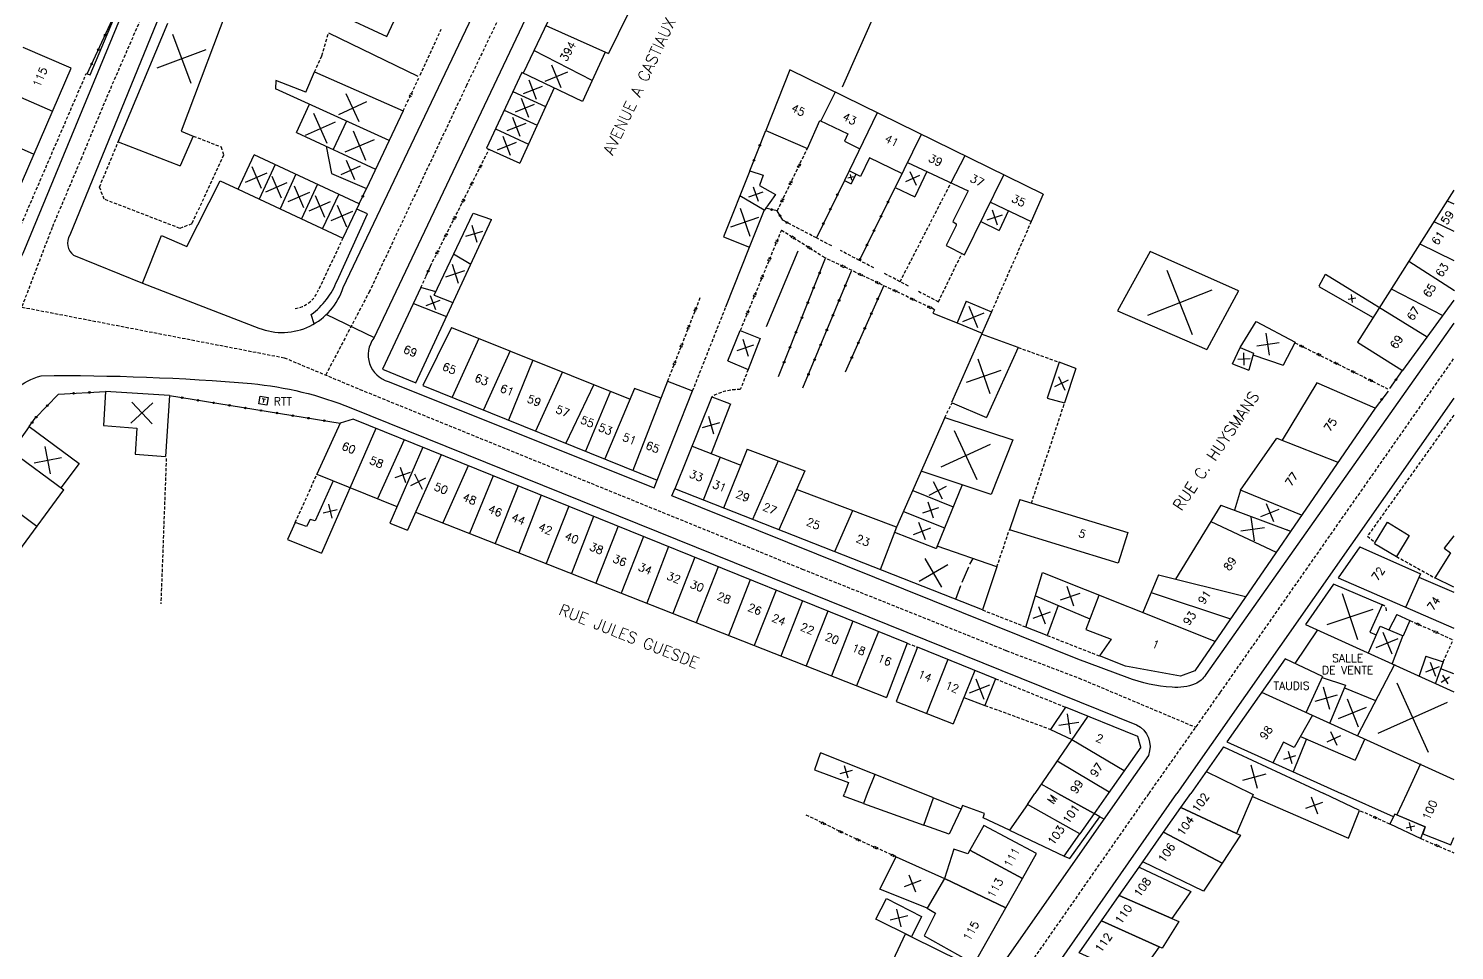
# Model space of a CAD drawing. Header units: millimetres. Extents: x 113000 to 114000, y 124000 to 125000.
# Drawn here: x 113777.3 to 114000.1, y 124725.5 to 124869.5 of the extents above; entities that cross this region are included whole.
import ezdxf
from ezdxf.enums import TextEntityAlignment as Align

# ---------------------------------------------------------------- set-up
doc = ezdxf.new("R2010")
doc.units = ezdxf.units.MM
doc.linetypes.add('DASHED', pattern=[0.75, 0.5, -0.25])
doc.layers.get('0').update_dxf_attribs({"linetype": 'CONTINUOUS'})
for name, color, linetype in [('W0001', 6, 'DASHED'), ('W0008', 7, 'CONTINUOUS'), ('W0100', 7, 'CONTINUOUS'), ('W0112', 1, 'DASHED'), ('W0310', 3, 'CONTINUOUS'), ('W0322', 7, 'CONTINUOUS'), ('W0984', 7, 'CONTINUOUS'), ('W0989', 7, 'CONTINUOUS'), ('W0991', 7, 'CONTINUOUS')]:
    doc.layers.add(name, color=color, linetype=linetype)
doc.styles.get("Standard").update_dxf_attribs({"font": 'romans.shx', "width": 0.85})

# ---------------------------------------------------------------- blocks, each defined once
blk = doc.blocks.new('OH01')
at = {"layer": 'W0322', "color": 0}
for radius in [0.25, 0.15]:
    blk.add_circle((0, 0), radius, dxfattribs=at)
blk = doc.blocks.new('BB06')
for p, q in [((-1, -1), (1, 1)), ((-1, 1), (1, -1))]:
    blk.add_line(p, q)
blk = doc.blocks.new('OH02')
at = {"layer": 'W0112', "color": 0}
for p, q in [((-0.5, 0.25), (0.5, 0.25)), ((-0.5, -0.25), (-0.5, 0.25)), ((0.5, 0.25), (0.5, -0.25)), ((0.5, -0.25), (-0.5, -0.25))]:
    blk.add_line(p, q, dxfattribs=at)
blk = doc.blocks.new('TT06')
for p, q in [((-1.25, -1.25), (-1.25, 1.25)), ((-1.25, 1.25), (1.25, 1.25)), ((1.25, 1.25), (1.25, -1.25)), ((1.25, -1.25), (-1.25, -1.25))]:
    blk.add_line(p, q)
at = {"color": 7}
for p, q in [((-0.55, 0.55), (0.55, 0.55)), ((0, 0.55), (0, -0.55))]:
    blk.add_line(p, q, dxfattribs=at)

msp = doc.modelspace()

# ---------------------------------------------------------------- linework, layer by layer
at = {"layer": 'W0001'}
for points in [[(113722.41, 124750), (113729.46, 124760.45), (113732.61, 124763.73), (113740.88, 124773.31), (113747.59, 124780.8), (113754.04, 124788.44), (113759.54, 124795.83), (113763.34, 124801.6), (113768.29, 124810.01), (113773.68, 124819.08), (113781.11, 124838.54), (113785.57, 124849.09), (113789.58, 124858.75), (113795.17, 124871.62), (113796.49, 124875.72), (113804.54, 124911.19), (113811.13, 124941.29), (113818.79, 124977.02), (113823.64, 125000)], [(113912.55, 125000), (113908.06, 124990.58), (113890.85, 124955.25), (113877.04, 124925.84), (113845.76, 124860.59), (113830.61, 124828.43), (113823.76, 124815.35)], [(113660.65, 124852.44), (113673.75, 124848.61), (113686.06, 124846.62), (113705.72, 124843.71), (113716.37, 124842.19), (113729.42, 124840.15), (113734.75, 124839.01), (113748.48, 124835.27), (113769.25, 124828.46), (113776.31, 124825.96), (113817.29, 124818.05), (113829.1, 124813.11), (113898.21, 124785.04), (113930.09, 124772.3), (113941.45, 124768.01), (113959.69, 124760.33)], [(113952.4, 124750), (113963.52, 124765.75), (113976.89, 124784.88), (114000, 124817.91)], [(113903.92, 124675), (113913.05, 124693.55), (113952.4, 124750)]]:
    msp.add_lwpolyline(points, dxfattribs=at)
at = {"layer": 'W0008'}
for points in [[(113820.73, 125000), (113817.05, 124983.44), (113804.47, 124924.9), (113795.01, 124881.05), (113793.25, 124875.05), (113776.46, 124834.33, -0.369669), (113770.72, 124831.52, 0.033582), (113732.39, 124843.06, 0.011799), (113710.32, 124846.81), (113686.34, 124850.27), (113674.56, 124852.15, -0.469741), (113669.9, 124862.16), (113702.2, 124915.32), (113708.55, 124924.9), (113732.85, 124967.76), (113749.65, 124997.61), (113750.84, 125000)], [(113826.6, 125000), (113810.47, 124925), (113799.18, 124876.32), (113797.37, 124870.46), (113783.8, 124837.21, 0.401851), (113784.38, 124834.06), (113795.16, 124829.7), (113813.33, 124822.68, 0.435048), (113826.48, 124829.02), (113872.2, 124925), (113908, 125000)], [(113916.51, 125000), (113880.59, 124925), (113831.26, 124821.11, 0.521919), (113833.53, 124814.34), (113875.1, 124797.75), (113875.57, 124798.92)], [(113821.95, 124823.34), (113821.51, 124824.8, 0.139969), (113825.53, 124830.08), (113830.28, 124840.54), (113828.62, 124841.28)], [(114000, 124823.44), (113961.24, 124768.55, -0.151407), (113959.6, 124767.11, -0.118467), (113955.98, 124766.58, -0.074356), (113948.98, 124768.09), (113941.26, 124770.98), (113877.86, 124796.48), (113878.29, 124797.55)], [(113725.65, 124750, -0.018408), (113733.52, 124760.78), (113754.15, 124783.92, 0.049232), (113767.7, 124802.59), (113772.26, 124809.78, -0.182926), (113779.31, 124815.25, -0.023635), (113812.18, 124814.01, -0.071597), (113827.67, 124810.25), (113950.43, 124760.71, -0.393154), (113952.28, 124755.94), (113948.12, 124750)]]:
    msp.add_lwpolyline(points, format="xyb", dxfattribs=at)
for points in [[(113786.36, 124862.43), (113786.98, 124862.23), (113792.44, 124875.27)], [(113795.16, 124829.7), (113798.11, 124837.12), (113802.09, 124835.43), (113807.26, 124845.67), (113810.08, 124844.36)], [(113886.27, 124825.98), (113889.96, 124835.31)], [(113823.88, 124824.8), (113831.32, 124821.22)], [(113918.89, 124825.56), (113918.63, 124825.01), (113922.41, 124823.48)], [(114000, 124811.74), (113956.75, 124750)], [(113948.12, 124750), (113915.36, 124703.18), (113909.77, 124694.72), (113906.93, 124689.65), (113900.41, 124675)], [(113907.9, 124675), (113916.13, 124691.73), (113956.75, 124750)], [(113930.6, 124744.24), (113926.45, 124746.2), (113926.68, 124746.88), (113923.27, 124748.1), (113923.04, 124747.61)], [(113990.57, 124746.34), (113982.42, 124750)], [(113939.15, 124740.2), (113939.99, 124739.81), (113944.71, 124746.35), (113943.81, 124746.85)], [(113944.71, 124746.35), (113945.33, 124746)], [(113950.83, 124738.46), (113951.44, 124739.33)]]:
    msp.add_lwpolyline(points, dxfattribs=at)
at = {"layer": 'W0100'}
for points in [[(113875.43, 124906.21), (113854.6, 124862.51)], [(113809.34, 124875.13), (113801.18, 124853.42)], [(113872.47, 124874.82), (113867.93, 124865.55)], [(113833.33, 124868.22), (113835.87, 124873.69)], [(113825.47, 124871.89), (113833.33, 124868.22)], [(113791.36, 124851.78), (113799.09, 124870.31)], [(113858.14, 124869.94), (113867.93, 124865.55)], [(113784, 124863.3), (113776.49, 124866.51)], [(113865.39, 124861.36), (113856.27, 124866.03)], [(113867.44, 124865.77), (113863.87, 124858.1)], [(113772.38, 124836.52), (113784, 124863.3)], [(113820.64, 124859.51), (113821.99, 124862.7)], [(113821.99, 124862.7), (113835.87, 124856.6)], [(113854.4, 124862.61), (113848.86, 124850.8)], [(113863.87, 124858.1), (113854.4, 124862.61)], [(113896.25, 124863.01), (113892.5, 124853.54)], [(113935.85, 124843.58), (113896.25, 124863.01)], [(113773.6, 124859.87), (113781.09, 124856.59)], [(113815.96, 124861.36), (113815.92, 124860.08)], [(113833.68, 124851.97), (113815.92, 124860.08)], [(113820.64, 124859.51), (113815.96, 124861.36)], [(113853, 124859.63), (113858.1, 124857.28)], [(113859.43, 124860.21), (113854.11, 124848.43)], [(113903.34, 124859.54), (113901.09, 124855.04)], [(113819.21, 124853.22), (113821.23, 124857.65)], [(113827.01, 124855.01), (113824.94, 124850.57)], [(113835.87, 124856.6), (113830.14, 124844.5)], [(113851.64, 124856.74), (113856.8, 124854.39)], [(113899.01, 124850.75), (113900.94, 124855.12)], [(113900.94, 124855.12), (113905.31, 124853.04)], [(113909.91, 124856.31), (113904.79, 124845.74)], [(113770.69, 124853.19), (113778.17, 124849.87)], [(113803.08, 124852.68), (113801.02, 124848.02)], [(113801.18, 124853.42), (113803.08, 124852.68)], [(113819.21, 124853.22), (113831.56, 124847.5)], [(113850.27, 124853.82), (113855.46, 124851.42)], [(113892.5, 124853.54), (113899.01, 124850.75)], [(113905.31, 124853.04), (113904.83, 124851.9)], [(113916.78, 124852.94), (113912.72, 124844.64)], [(113791.36, 124851.78), (113801.02, 124848.02)], [(113823.82, 124851.09), (113824.65, 124846.82)], [(113848.86, 124850.8), (113854.11, 124848.43)], [(113904.83, 124851.9), (113907.19, 124850.7)], [(113810.08, 124844.36), (113812.59, 124849.77)], [(113829, 124842.1), (113812.59, 124849.77)], [(113815.87, 124848.24), (113813.37, 124842.83)], [(113908.73, 124849.29), (113907.3, 124846.38)], [(113913.79, 124846.83), (113908.73, 124849.29)], [(113914.64, 124848.56), (113924.11, 124844.11)], [(113923.62, 124849.59), (113921.44, 124845.36)], [(113819.1, 124846.73), (113816.63, 124841.31)], [(113824.65, 124846.82), (113830.14, 124844.5)], [(113890.01, 124847.24), (113885.92, 124836.92)], [(113890.01, 124847.24), (113892.11, 124846.56)], [(113892.11, 124846.56), (113891.55, 124844.97)], [(113907.3, 124846.38), (113905.52, 124847.26)], [(113906.6, 124846.73), (113905.85, 124845.21)], [(113917.69, 124847.12), (113915.79, 124843.21)], [(113923.54, 124834.13), (113929.72, 124846.6)], [(113810.08, 124844.36), (113826.46, 124836.74)], [(113822.46, 124845.16), (113819.97, 124839.76)], [(113891.55, 124844.97), (113894.04, 124843.57)], [(113904.79, 124845.74), (113905.85, 124845.21)], [(113912.72, 124844.64), (113915.79, 124843.21)], [(113924.11, 124844.11), (113921.76, 124839.31)], [(114000, 124844.23), (113984.96, 124820.47)], [(113825.8, 124843.59), (113823.26, 124838.23)], [(113829, 124842.1), (113826.46, 124836.74)], [(113888.48, 124843.37), (113892.26, 124841.13)], [(113894.04, 124843.57), (113892.24, 124841.07)], [(113927.62, 124842.36), (113933.98, 124839.33)], [(113935.85, 124843.58), (113933.98, 124839.33)], [(113998.95, 124842.57), (114000, 124842.08)], [(113837.84, 124814.15), (113849.67, 124839.65)], [(113840.71, 124827.85), (113846.78, 124840.65)], [(113846.78, 124840.65), (113849.67, 124839.65)], [(113889.96, 124835.31), (113892.24, 124841.07)], [(113921.76, 124839.31), (113922.27, 124838.95)], [(113926.12, 124839.35), (113928.97, 124837.95)], [(113930.42, 124841.03), (113928.97, 124837.95)], [(113996.9, 124839.34), (114000, 124837.83)], [(113885.92, 124836.92), (113889.96, 124835.31)], [(113922.25, 124838.73), (113920.72, 124835.58)], [(113922.27, 124838.95), (113922.25, 124838.73)], [(113920.72, 124835.58), (113923.54, 124834.13)], [(113994.69, 124835.84), (114000, 124833.25)], [(113843.75, 124834.26), (113846.44, 124832.68)], [(113952.56, 124834.63), (113947.46, 124825.39)], [(113966.37, 124828.5), (113952.56, 124834.63)], [(113992.96, 124833.12), (114000.1, 124828.55)], [(113978.96, 124829.3), (113979.93, 124831.1)], [(113979.93, 124831.1), (113995.82, 124821.32)], [(113838.62, 124829), (113832.64, 124816.25)], [(113840.96, 124828.37), (113838.62, 124829)], [(113966.37, 124828.5), (113961.44, 124819.34)], [(113978.89, 124829.17), (113987.41, 124824.34)], [(113990.22, 124828.79), (113998.26, 124824.67)], [(113837.46, 124826.53), (113842.65, 124824.51)], [(113840.71, 124827.85), (113843.65, 124826.66)], [(113923.8, 124826.89), (113922.41, 124823.48)], [(113923.8, 124826.89), (113927.76, 124825.2)], [(114000, 124827.06), (113991.98, 124816.05)], [(113927.76, 124825.2), (113921.52, 124811.06)], [(113947.46, 124825.39), (113961.44, 124819.34)], [(113966.62, 124819.65), (113969.12, 124823.72)], [(113969.12, 124823.72), (113975.23, 124820.48)], [(113843.44, 124822.78), (113838.93, 124813.71)], [(113843.44, 124822.78), (113871.32, 124811.58)], [(113886.57, 124817.55), (113888.52, 124822.3)], [(113888.52, 124822.3), (113891.64, 124821.08)], [(113922.41, 124823.48), (113926.3, 124821.91)], [(113931.92, 124819.67), (113926.22, 124821.73)], [(113847.71, 124821.06), (113843.5, 124811.87)], [(113852.58, 124819.11), (113848.39, 124809.89)], [(113891.64, 124821.08), (113889.75, 124816.2)], [(113931.92, 124819.67), (113926.98, 124808.69)], [(113965.43, 124817.11), (113966.62, 124819.65)], [(113966.62, 124819.65), (113968.71, 124818.79)], [(113975.23, 124820.48), (113973.33, 124816.91)], [(113984.96, 124820.47), (113991.98, 124816.05)], [(113856.12, 124817.69), (113852.33, 124808.3)], [(113886.57, 124817.55), (113889.75, 124816.2)], [(113938.34, 124817.34), (113936.47, 124811.74)], [(113940.96, 124816.39), (113938.34, 124817.34)], [(113965.43, 124817.11), (113967.98, 124816.09)], [(113968.71, 124818.79), (113967.98, 124816.09)], [(113968.62, 124818.48), (113973.33, 124816.91)], [(113832.64, 124816.25), (113837.84, 124814.15)], [(113860.75, 124815.83), (113856.54, 124806.6)], [(113940.96, 124816.39), (113939.19, 124811.02)], [(113789.37, 124812.8), (113789.03, 124807.45)], [(113799.34, 124812.14), (113789.37, 124812.8)], [(113838.93, 124813.71), (113875.57, 124798.92)], [(113865.66, 124813.85), (113861.28, 124804.69)], [(113868.24, 124812.82), (113864.37, 124803.44)], [(113872.02, 124813.22), (113867.35, 124802.24)], [(113877.17, 124814.41), (113871.74, 124800.46)], [(113876.12, 124811.71), (113872.02, 124813.22)], [(113875.57, 124798.92), (113881.08, 124812.86)], [(113877.17, 124814.41), (113881.08, 124812.86)], [(113978.61, 124814.12), (113973.21, 124805.16)], [(113987.69, 124810.19), (113978.61, 124814.12)], [(113799.34, 124812.14), (113798.74, 124802.65)], [(113884.11, 124811.97), (113878.29, 124797.55)], [(113887, 124810.83), (113883.98, 124803.09)], [(113884.11, 124811.97), (113886.87, 124810.88)], [(113921.62, 124811.02), (113926.98, 124808.69)], [(113936.47, 124811.74), (113939.19, 124811.02)], [(113987.69, 124810.19), (113959.52, 124769.13)], [(113828.04, 124808.46), (113826.01, 124807.81)], [(113914.62, 124773.46), (113828.04, 124808.46)], [(113920.48, 124808.7), (113912.94, 124791.58)], [(113920.48, 124808.7), (113931.11, 124805.22)], [(113777.46, 124807.33), (113767.78, 124793.75)], [(113777.46, 124807.33), (113785.24, 124801.53)], [(113789.03, 124807.45), (113794.26, 124807.05)], [(113794.26, 124807.05), (113793.98, 124802.97)], [(113826.01, 124807.81), (113822.4, 124799.84)], [(113831.61, 124807.02), (113823.11, 124787.53)], [(113836.01, 124805.24), (113831.87, 124796.02)], [(113838.93, 124804.06), (113833.77, 124792.19)], [(113881, 124804.26), (113888.61, 124801.28)], [(113889.61, 124803.76), (113885.9, 124794.56)], [(113889.61, 124803.76), (113898.61, 124800.37)], [(113931.11, 124805.22), (113927.72, 124796.71)], [(113966.68, 124797.39), (113972.33, 124805.51)], [(113972.33, 124805.51), (113981.89, 124801.74)], [(113774.7, 124803.46), (113782.83, 124797.4)], [(113785.24, 124801.53), (113782.39, 124797.73)], [(113793.98, 124802.97), (113798.74, 124802.65)], [(113841.78, 124802.91), (113836.56, 124791.1)], [(113885.4, 124802.54), (113882.72, 124795.81)], [(113894.46, 124801.93), (113890.42, 124792.78)], [(113822.4, 124799.84), (113834.9, 124794.8)], [(113846.03, 124801.19), (113842.05, 124792.25)], [(113849.91, 124799.62), (113846.24, 124790.6)], [(113898.61, 124800.37), (113894.57, 124791.15)], [(113927.72, 124796.71), (113916.8, 124800.33)], [(113770.62, 124797.73), (113778.66, 124791.72)], [(113775.82, 124787.85), (113782.83, 124797.4)], [(113824.95, 124798.81), (113822.12, 124792.57)], [(113853.82, 124798.04), (113850.22, 124789.03)], [(113926.36, 124778.66), (113878.29, 124797.55)], [(113912.94, 124791.58), (113897.33, 124797.45)], [(113915.47, 124797.31), (113921.78, 124794.77)], [(113923.18, 124798.22), (113919.29, 124788.62)], [(113966.68, 124797.39), (113965.72, 124794.24)], [(113976.21, 124793.46), (113966.68, 124797.39)], [(113857.44, 124796.58), (113853.93, 124787.57)], [(113861.73, 124794.85), (113858.21, 124785.89)], [(113932.18, 124795.91), (113930.57, 124791.16)], [(113932.18, 124795.91), (113949.06, 124790.77)], [(113963.6, 124795.04), (113956.51, 124783.48)], [(113963.6, 124795.04), (113974.5, 124790.96)], [(113821.36, 124792.79), (113820.77, 124791.7)], [(113822.12, 124792.57), (113821.36, 124792.79)], [(113837.8, 124793.92), (113911.36, 124764.96)], [(113865.62, 124793.27), (113862.15, 124784.33)], [(113906.07, 124794.16), (113903.26, 124787.73)], [(113914.03, 124794.05), (113920.44, 124791.46)], [(113962.03, 124792.48), (113972.26, 124787.7)], [(113819, 124792.31), (113817.81, 124789.67)], [(113820.77, 124791.7), (113819, 124792.31)], [(113833.77, 124792.19), (113836.56, 124791.1)], [(113869.47, 124791.72), (113865.98, 124782.83)], [(113912.94, 124791.58), (113910.38, 124784.94)], [(113912.64, 124790.81), (113919.01, 124788.32)], [(113947.54, 124785.97), (113930.57, 124791.16)], [(113949.06, 124790.77), (113947.54, 124785.97)], [(113974.08, 124791.12), (113974.01, 124791.13)], [(113987.6, 124789.01), (113989.64, 124792.35)], [(113989.64, 124792.35), (113993.05, 124790.3)], [(113993.05, 124790.3), (113991.05, 124787.01)], [(114000, 124790.25), (113998.47, 124788.32)], [(113817.81, 124789.67), (113823.11, 124787.53)], [(113873.39, 124790.13), (113869.92, 124781.28)], [(113877.32, 124788.54), (113873.91, 124779.71)], [(113928.62, 124785.37), (113919.29, 124788.62)], [(113985.32, 124788.51), (113981.92, 124783.67)], [(113985.32, 124788.51), (113994.78, 124784.3)], [(113987.6, 124789.01), (113991.05, 124787.01)], [(113998.47, 124788.32), (113999.46, 124787.59)], [(113881.41, 124786.89), (113877.97, 124778.11)], [(113924.88, 124786.68), (113924.33, 124785.81)], [(113999.46, 124787.59), (113997.05, 124783.67)], [(113885.09, 124785.4), (113881.65, 124776.66)], [(113924.16, 124785.36), (113923.16, 124782.93)], [(113928.62, 124785.37), (113926.36, 124778.66)], [(113933.15, 124775.99), (113935.75, 124784.51)], [(113935.75, 124784.51), (113962.69, 124773.76)], [(113953.86, 124784.14), (113951.4, 124778.26)], [(113953.86, 124784.14), (113967.48, 124780.73)], [(113981.92, 124783.67), (114000, 124775.81)], [(113994.78, 124784.3), (113992.48, 124779.14)], [(113994.55, 124783.79), (114000, 124781.41)], [(114000, 124782.22), (113997.05, 124783.67)], [(113890.1, 124783.38), (113886.68, 124774.68)], [(113894.14, 124781.75), (113890.71, 124773.09)], [(113922.95, 124782.43), (113922.17, 124780.3)], [(113952.7, 124781.38), (113965.11, 124777.27)], [(113981.23, 124782.69), (113976.81, 124776.4)], [(113988.83, 124779.47), (113981.23, 124782.69)], [(113898.27, 124780.07), (113894.89, 124771.45)], [(113934.64, 124780.86), (113943.14, 124777.25)], [(113938.18, 124779.35), (113936.48, 124774.68)], [(113944.57, 124780.91), (113942.49, 124775.58)], [(113988.83, 124779.47), (113986.86, 124775.2)], [(113902.2, 124778.49), (113898.82, 124769.9)], [(113906.13, 124776.9), (113902.76, 124768.35)], [(113991.08, 124777.92), (113989.87, 124775.55)], [(113991.08, 124777.92), (113993.13, 124777.01)], [(113993.13, 124777.01), (113992.1, 124774.63)], [(113910.12, 124775.29), (113906.71, 124766.79)], [(113936.48, 124774.68), (113933.15, 124775.99)], [(113942.49, 124775.58), (113946.45, 124774.11)], [(113978.71, 124775.54), (113975.15, 124770.29)], [(113976.81, 124776.4), (114000, 124765.85)], [(113986.65, 124771.97), (113988.51, 124776.12)], [(113986.86, 124775.2), (113987.89, 124774.75)], [(113988.51, 124776.12), (113992.1, 124774.63)], [(113992.03, 124774.66), (113990.37, 124770.29)], [(113914.62, 124773.46), (113911.36, 124764.96)], [(113916.21, 124772.82), (113912.86, 124764.37)], [(113928.39, 124767.9), (113916.21, 124772.82)], [(113946.45, 124774.11), (113944.63, 124771.47)], [(113920.97, 124770.9), (113917.62, 124762.5)], [(113948.69, 124769.88), (113944.63, 124771.47)], [(113973.63, 124771.01), (113964.54, 124758.03)], [(113979.47, 124768.26), (113973.63, 124771.01)], [(113990.72, 124770.13), (113984.95, 124759.06)], [(113995.61, 124771.41), (113994.6, 124768.38)], [(113995.61, 124771.41), (113998.34, 124770.57)], [(113998.34, 124770.57), (113997.14, 124767.24)], [(113925.16, 124769.2), (113921.79, 124760.86)], [(113928.39, 124767.9), (113926.76, 124763.75)], [(113957.28, 124768.3), (113948.69, 124769.88)], [(113959.52, 124769.13), (113957.28, 124768.3)], [(113979.47, 124768.26), (113976.94, 124762.67)], [(113979.41, 124768.12), (113983.08, 124766.89)], [(114000, 124768.67), (113997.95, 124769.48)], [(113969.98, 124765.8), (114000, 124752.17)], [(113983.08, 124766.89), (113980.62, 124761.01)], [(113982.91, 124766.48), (113987.79, 124764.51)], [(113912.86, 124764.37), (113921.79, 124760.86)], [(113923.45, 124764.96), (113926.76, 124763.75)], [(113939.34, 124763.47), (113936.99, 124760)], [(113950.62, 124758.91), (113939.34, 124763.47)], [(113942.83, 124762.06), (113934.56, 124750)], [(113977.92, 124762.22), (113975.08, 124757.18)], [(113936.99, 124760), (113940.33, 124758.42)], [(113940.33, 124758.42), (113948.52, 124753.56)], [(113951.08, 124757.21), (113946.02, 124750)], [(113951.08, 124757.21), (113950.62, 124758.91)], [(113964.02, 124757.29), (113958.91, 124750)], [(113964.02, 124757.29), (113979.7, 124750)], [(113964.54, 124758.03), (113982.42, 124750)], [(113973.37, 124757.98), (113971.75, 124754.79)], [(113975.08, 124757.18), (113973.37, 124757.98)], [(113976.99, 124758.5), (113974.88, 124753.39)], [(113976.05, 124758.91), (113984.61, 124755.19)], [(113986.11, 124758.53), (113984.61, 124755.19)], [(113901, 124756.24), (113900.1, 124753.67)], [(113917.04, 124750), (113901.04, 124756.34)], [(113938.02, 124755.06), (113946.17, 124750.22)], [(113994.79, 124754.62), (113992.66, 124750)], [(113900.1, 124753.67), (113905.43, 124751.7)], [(113909.56, 124752.96), (113908.36, 124750)], [(113961.3, 124753.41), (113968.32, 124750)], [(113905.43, 124751.7), (113904.81, 124750)], [(113938.14, 124750), (113935.55, 124751.45)], [(113908.36, 124750), (113907.8, 124748.42), (113904.65, 124749.55), (113904.81, 124750)], [(113908.36, 124750), (113907.8, 124748.42), (113917.23, 124745.04), (113918.73, 124749.33), (113917.04, 124750)], [(113918.73, 124749.33), (113923.04, 124747.61), (113921.18, 124743.62), (113917.23, 124745.04), (113918.73, 124749.33)], [(113933.38, 124748.28), (113930.6, 124744.24), (113939.15, 124740.2), (113941.59, 124743.68)], [(113938.14, 124750), (113943.81, 124746.85), (113941.59, 124743.68), (113933.38, 124748.28), (113934.56, 124750)], [(113946.02, 124750), (113943.81, 124746.85), (113938.14, 124750)], [(113968.32, 124750), (113968.68, 124749.83), (113966.04, 124743.75), (113957.35, 124747.77), (113958.91, 124750)], [(113968.56, 124749.52), (113983.53, 124743), (113985.29, 124747.31), (113979.7, 124750)], [(113992.66, 124750), (113991.12, 124746.64), (113995.55, 124744.79), (113995.14, 124743.66), (113999.51, 124741.98), (114000, 124743.12)], [(113963.8, 124739.12), (113954.66, 124743.93), (113957.35, 124747.77), (113966.04, 124743.75), (113966.65, 124743.47), (113963.8, 124739.12)], [(113990.79, 124746.78), (113989.98, 124745.22), (113994.87, 124742.94), (113995.55, 124744.79), (113990.79, 124746.78)], [(113934.81, 124740.63), (113926.6, 124744.97), (113924.38, 124741.12), (113932.61, 124736.72), (113934.81, 124740.63)], [(113960.92, 124734.73), (113951.44, 124739.33), (113954.66, 124743.93), (113963.8, 124739.12), (113960.92, 124734.73)], [(113932.61, 124736.72), (113924.38, 124741.12), (113924.06, 124740.56), (113921.89, 124741.3), (113920.44, 124736.68), (113930, 124732.1), (113932.61, 124736.72)], [(113912.87, 124740.08), (113920.44, 124736.68), (113917.73, 124732.07), (113910.31, 124735.06), (113912.87, 124740.08)], [(113930, 124732.1), (113920.44, 124736.68), (113917.73, 124732.07), (113919.04, 124731.27), (113917.24, 124727.73), (113925.06, 124723.35), (113930, 124732.1)], [(113955.97, 124730.45), (113947.73, 124734.04), (113950.83, 124738.46), (113958.92, 124734.66), (113955.97, 124730.45)], [(113911.39, 124733.56), (113916.83, 124730.76), (113915.28, 124727.59), (113909.69, 124730.34), (113911.39, 124733.56)], [(113954.44, 124725.82), (113953.95, 124726.03), (113944.95, 124730.07), (113947.73, 124734.04), (113955.97, 124730.45), (113957.05, 124729.98), (113954.44, 124725.82)], [(113950.42, 124721.02), (113941.48, 124725.12), (113944.95, 124730.07), (113953.95, 124726.03), (113950.42, 124721.02)], [(113915.28, 124727.59), (113926.8, 124721.91), (113923.02, 124716.69), (113911.63, 124722.26), (113914.33, 124728.07), (113915.18, 124727.64)]]:
    msp.add_lwpolyline(points, dxfattribs=at)
msp.add_arc((113919.09, 124788.53), 0.222, 248.6288, 24.3919, dxfattribs=at)
at = {"layer": 'W0112'}
for points in [[(113821.99, 124862.7), (113823.17, 124865.23), (113824.2, 124868.82)], [(113838.51, 124862.18), (113841.8, 124869.36)], [(113835.87, 124856.6), (113838.3, 124861.73)], [(113803.08, 124852.68), (113807.41, 124850.99), (113807.81, 124849.7), (113802.83, 124838.96), (113800.98, 124838.26), (113789.16, 124842.81), (113788.42, 124844.72), (113791.36, 124851.78)], [(113840.12, 124832.36), (113849.28, 124850.61)], [(113894.31, 124841.02), (113899.01, 124850.75)], [(113913.5, 124829.93), (113921.44, 124845.36)], [(113933.98, 124839.33), (113927.76, 124825.2)], [(113894.96, 124838), (113888.52, 124822.3)], [(113894.96, 124838), (113901.86, 124833.62)], [(113902.82, 124835.52), (113900.43, 124836.76), (113896.42, 124838.86)], [(113909.4, 124832.07), (113907.14, 124833.26), (113904.17, 124834.81)], [(113918.89, 124825.56), (113901.86, 124833.62)], [(113919.49, 124826.8), (113923.15, 124834.33)], [(113838.62, 124829), (113839.46, 124830.82)], [(113914.8, 124829.25), (113913.5, 124829.93), (113910.91, 124831.28)], [(113916.37, 124828.43), (113919.49, 124826.8)], [(113882.23, 124827.39), (113877.17, 124814.41)], [(113881.08, 124812.86), (113886.27, 124825.98)], [(113931.92, 124819.67), (113938.34, 124817.34)], [(113975.18, 124820.37), (113989.66, 124813.2)], [(113920.48, 124808.7), (113921.62, 124811.02)], [(113934.02, 124795.34), (113939.19, 124811.02)], [(114000, 124809.08), (113986.5, 124790.18), (113987.7, 124789.17)], [(113798.85, 124802.32), (113798.01, 124779.61)], [(113819, 124792.31), (113822.4, 124799.84)], [(113928.62, 124785.37), (113930.57, 124791.16)], [(113991.05, 124787.01), (113997.05, 124783.67)], [(113926.36, 124778.66), (113933.15, 124775.99)], [(113993.13, 124777.01), (113999.91, 124773.98)], [(113936.48, 124774.68), (113944.63, 124771.47)], [(113914.62, 124773.46), (113916.21, 124772.82)], [(113998.34, 124770.57), (113999.91, 124773.98)], [(113928.39, 124767.9), (113939.34, 124763.47)], [(113926.76, 124763.75), (113936.99, 124760)], [(113912.87, 124740.08), (113904.68, 124743.77), (113898.81, 124746.63)], [(113990.01, 124745.21), (113985.29, 124747.31)], [(113994.87, 124742.94), (114000, 124740.72)]]:
    msp.add_lwpolyline(points, dxfattribs=at)
for points in [[(113763.43, 124836.59), (113771.49, 124833.68, 0.343451), (113774.38, 124834.63), (113786.36, 124862.43)], [(113826.46, 124836.74), (113822.63, 124828.65, -0.270728), (113818.97, 124825.72)], [(113889.75, 124816.2), (113888.53, 124813.07, 0.144235), (113884.11, 124811.97)]]:
    msp.add_lwpolyline(points, format="xyb", dxfattribs=at)
msp.add_arc((113988.55, 124778.59), 0.924, 356.9748, 72.2986, dxfattribs=at)
at = {"layer": 'W0310'}
for points in [[(113915.7, 124885.71), (113904.46, 124860.34)], [(113824.2, 124868.82), (113838.18, 124862.06)], [(113897.5, 124834.68), (113892.57, 124822.88)]]:
    msp.add_lwpolyline(points, dxfattribs=at)
at = {"layer": 'W0322'}
for points in [[(113786.49, 124862.39), (113792.44, 124875.27)], [(113890.01, 124847.24), (113892.5, 124853.54)], [(113829, 124842.1), (113830.14, 124844.5)], [(113904.79, 124845.74), (113900.43, 124836.76)], [(113907.14, 124833.26), (113912.72, 124844.64)], [(113894.31, 124841.02), (113892.47, 124841.39)], [(113895.16, 124839.52), (113894.31, 124841.02)], [(113896.42, 124838.86), (113895.16, 124839.52)], [(113894.49, 124815.14), (113901.86, 124833.62)], [(113839.46, 124830.82), (113840.12, 124832.36)], [(113898.32, 124813.35), (113905.88, 124831.62)], [(113910.95, 124829.35), (113904.94, 124815.81)], [(113990.01, 124813.26), (113991.98, 124816.05)], [(113782.02, 124812.35), (113789.37, 124812.77)], [(113989.72, 124812.85), (113987.69, 124810.19)], [(113778.36, 124808.59), (113782.02, 124812.35)], [(113799.34, 124812.14), (113826.01, 124807.81)], [(113777.46, 124807.33), (113778.36, 124808.59)]]:
    msp.add_lwpolyline(points, dxfattribs=at)

# ---------------------------------------------------------------- block references
at = {"layer": 'W0100'}
for name, p, xscale, yscale, zscale, rotation in [('BB06', (113801.27, 124864.76), 2.881718216377445, 2.881718216377445, 2.881718216377445, 335.7063174360127), ('BB06', (113859.81, 124862), 1.348503998734346, 1.348503998734346, 1.348503998734346, 67.36986469541189), ('BB06', (113827.99, 124857.08), 1.710250182004588, 1.710250182004588, 1.710250182004588, 69.85433498528947), ('BB06', (113856.13, 124859.9), 1.130521257417251, 1.130521257417251, 1.130521257417251, 66.56074740654542), ('BB06', (113854.92, 124857.05), 1.130521257417251, 1.130521257417251, 1.130521257417251, 66.56074740654542), ('BB06', (113822.93, 124853.85), 1.811558731598596, 1.811558731598596, 1.811558731598596, 69.06643156785866), ('BB06', (113853.58, 124854.11), 1.130521257417251, 1.130521257417251, 1.130521257417251, 66.56074740654542), ('BB06', (113829.08, 124851.16), 1.751787360811896, 1.751787360811896, 1.751787360811896, 67.88044981921038), ('BB06', (113852.07, 124851.13), 1.130521257417251, 1.130521257417251, 1.130521257417251, 66.56074740654542), ('BB06', (113827.68, 124847.35), 1.172555950780521, 1.172555950780521, 1.172555950780521, 68.41879349637833), ('BB06', (113812.93, 124846.22), 1.295645610227875, 1.295645610227875, 1.295645610227875, 338.4146038332139), ('BB06', (113816.07, 124844.72), 1.295645610227875, 1.295645610227875, 1.295645610227875, 338.4146038332139), ('BB06', (113905.78, 124846.24), 0.327585062956768, 0.327585062956768, 0.327585062956768, 328.4054328198262), ('BB06', (113915.5, 124846.07), 0.84369470205565, 0.84369470205565, 0.84369470205565, 340.026189728662), ('BB06', (113819.58, 124843.21), 1.295645610227875, 1.295645610227875, 1.295645610227875, 338.4146038332139), ('BB06', (113890.97, 124843.57), 0.837993134111643, 0.837993134111643, 0.837993134111643, 64.52542070295587), ('BB06', (113822.85, 124841.71), 1.295645610227875, 1.295645610227875, 1.295645610227875, 338.4146038332139), ('BB06', (113826.3, 124840.2), 1.295645610227875, 1.295645610227875, 1.295645610227875, 338.4146038332139), ('BB06', (113889.25, 124839.24), 1.644048045059302, 1.644048045059302, 1.644048045059302, 334.0080581362788), ('BB06', (113928.28, 124839.99), 0.886450870621333, 0.886450870621333, 0.886450870621333, 333.4465466547961), ('BB06', (113846.98, 124837.43), 0.972301420096096, 0.972301420096096, 0.972301420096096, 331.8704404687642), ('BB06', (113844, 124831.19), 1.096813909336545, 1.096813909336545, 1.096813909336545, 332.9808645039242), ('BB06', (113957.21, 124826.67), 3.816585750990146, 3.816585750990146, 3.816585750990146, 66.62033690421717), ('BB06', (113840.55, 124826.65), 0.8297745780278308, 0.8297745780278308, 0.8297745780278308, 65.88697553774324), ('BB06', (113924.95, 124824.4), 1.272604338483781, 1.272604338483781, 1.272604338483781, 67.11595941135245), ('BB06', (113984.11, 124827.31), 0.432576092875627, 0.432576092875627, 0.432576092875627, 53.11622748160609), ('BB06', (113970.97, 124820.16), 1.237193410179664, 1.237193410179664, 1.237193410179664, 53.51691077744319), ('BB06', (113889.35, 124819.63), 0.9780257777115451, 0.9780257777115451, 0.9780257777115451, 333.4465357733513), ('BB06', (113926.56, 124815.19), 2.028842484813629, 2.028842484813629, 2.028842484813629, 334.0370076934494), ('BB06', (113967.22, 124817.87), 0.684365135623745, 0.684365135623745, 0.684365135623745, 47.83544433881095), ('BB06', (113938.74, 124814.06), 0.843136871140606, 0.843136871140606, 0.843136871140606, 340.5690616032779), ('BB06', (113795.05, 124809.41), 1.643668632593278, 1.643668632593278, 1.643668632593278, 87.87782771509447), ('TT06', (113814.06, 124811.35), 0.5, 0.5, 0.5, 350.2050107421774), ('BB06', (113883.97, 124807.54), 1.003648105898457, 1.003648105898457, 1.003648105898457, 330.6546089166475), ('BB06', (113923.77, 124802.79), 2.987652345506039, 2.987652345506038, 2.987652345506038, 69.85433208762642), ('BB06', (113780.35, 124802.06), 1.535641640627946, 1.535641640627946, 1.535641640627946, 56.29655529885626), ('BB06', (113835.82, 124799.75), 0.8943699174943618, 0.894369917494362, 0.894369917494362, 334.6650105915292), ('BB06', (113838.24, 124798.7), 0.9417215194882309, 0.9417215194882309, 0.9417215194882309, 341.5737502178837), ('BB06', (113919.4, 124797.3), 1.079306880866014, 1.079306880866014, 1.079306880866014, 72.34150386464165), ('BB06', (113824.45, 124794.08), 0.8026194242248821, 0.8026194242248821, 0.8026194242248821, 328.0076476141425), ('BB06', (113918.31, 124794.24), 0.940876493127115, 0.940876493127115, 0.940876493127115, 63.42336101460341), ('BB06', (113971.29, 124793.82), 1.081179005617344, 1.081179005617344, 1.081179005617344, 67.09907112820073), ('BB06', (113968.59, 124791.29), 1.328187552523799, 1.328187552523799, 1.328187552523799, 53.11619223117736), ('BB06', (113916.93, 124790.96), 1.025346584919189, 1.025346584919189, 1.025346584919189, 65.76141261392753), ('BB06', (113918.71, 124784.47), 1.836956881071828, 1.836956881071828, 1.836956881071828, 75.2493037214715), ('BB06', (113940.1, 124780.77), 1.149960087316502, 1.149960087316502, 1.149960087316502, 63.42335924619669), ('BB06', (113935.62, 124777.86), 1.025690449625948, 1.025690449625948, 1.025690449625948, 335.7830922060596), ('BB06', (113983.8, 124777.6), 2.679995984472704, 2.679995984472704, 2.679995984472704, 63.42336474194105), ('BB06', (113989.59, 124773.47), 1.29751612096623, 1.29751612096623, 1.29751612096623, 337.530790833683), ('BB06', (113996.71, 124769.4), 0.8143411476375891, 0.8143411476375891, 0.8143411476375891, 336.0482515635791), ('BB06', (113925.95, 124766.32), 1.205996440077423, 1.205996440077423, 1.205996440077423, 336.3812569264526), ('BB06', (113998.68, 124767.79), 0.551351251396786, 0.551351251396786, 0.551351251396786, 76.9990564582124), ('BB06', (113980.1, 124764.9), 1.276877262766656, 1.276877262766656, 1.276877262766656, 330.9576820979563), ('BB06', (113993.59, 124761.82), 4.198514848917459, 4.198514848917459, 4.198514848917459, 69.23632596973691), ('BB06', (113984.19, 124762.58), 1.66655207899468, 1.66655207899468, 1.66655207899468, 336.6253255941193), ('BB06', (113939.85, 124760.88), 1.11176832790457, 1.11176832790457, 1.11176832790457, 323.8556142645239), ('BB06', (113981.28, 124758.56), 0.8368069354424361, 0.8368069354424359, 0.8368069354424359, 69.76574442753963), ('BB06', (113974.39, 124755.63), 0.702792094157675, 0.7027920941576751, 0.7027920941576751, 331.9395174254261), ('BB06', (113905.1, 124753.36), 0.710749305747312, 0.710749305747312, 0.710749305747312, 60.93309593307963), ('BB06', (113968.86, 124752.58), 1.332839576023514, 1.332839576023514, 1.332839576023514, 60.24264303623905), ('BB06', (113993.23, 124744.79), 0.484240254550144, 0.484240254550144, 0.484240254550144, 59.02665962102297)]:
    msp.add_blockref(name, p, dxfattribs=dict(at, xscale=xscale, yscale=yscale, zscale=zscale, rotation=rotation))
for p, rotation in [((113978.2, 124748.16), 335.1627901787279), ((113915.43, 124735.88), 155.6915865570248), ((113913.31, 124730.55), 149.193264579879)]:
    msp.add_blockref('BB06', p, dxfattribs=dict(at, rotation=rotation))
at = {"layer": 'W0112', "xscale": 0.5, "yscale": 0.5}
for p, rotation in [((113837.05, 124859.1), 64.65388860327103), ((113847.94, 124847.93), 63.33380875894263), ((113897.71, 124848.05), 64.2474310146196), ((113846.59, 124845.25), 63.33380875894263), ((113896.4, 124845.35), 64.2474310146196), ((113845.25, 124842.57), 63.33380875894263), ((113895.1, 124842.65), 64.2474310146196), ((113843.9, 124839.88), 63.33380875894263), ((113842.55, 124837.2), 63.33380875894263), ((113896.79, 124836.83), 327.5747883545022), ((113841.21, 124834.52), 63.33380875894263), ((113894.21, 124836.18), 247.7149571895125), ((113899.33, 124835.23), 327.5747883545022), ((113893.07, 124833.41), 247.7149571895125), ((113904.57, 124832.33), 154.6947607449077), ((113891.94, 124830.63), 247.7149571895125), ((113907.28, 124831.05), 154.6947607449077), ((113890.8, 124827.86), 247.7149571895125), ((113909.99, 124829.77), 154.6947607449077), ((113912.71, 124828.49), 154.6947607449077), ((113881.53, 124825.59), 248.7168760978852), ((113915.42, 124827.21), 154.6947607449077), ((113918.13, 124825.92), 154.6947607449077), ((113889.66, 124825.08), 247.7149571895125), ((113880.44, 124822.8), 248.7168760978852), ((113879.35, 124820), 248.7168760978852), ((113976.22, 124819.86), 333.6469549202566), ((113878.26, 124817.21), 248.7168760978852), ((113978.91, 124818.53), 333.6469549202566), ((113981.59, 124817.2), 333.6469549202566), ((113984.28, 124815.86), 333.6469549202566), ((113986.97, 124814.53), 333.6469549202566), ((113994.43, 124776.43), 335.93034704349), ((113997.17, 124775.2), 335.93034704349), ((113987.71, 124746.23), 155.9715988604074), ((113901.51, 124745.31), 154.0141120737184), ((113904.2, 124744), 154.0141120737184), ((113906.93, 124742.75), 155.7801338377919), ((113909.67, 124741.52), 155.7801338377919), ((113997.37, 124741.86), 336.5552656199896), ((113912.4, 124740.29), 155.7801338377919)]:
    msp.add_blockref('OH02', p, dxfattribs=dict(at, rotation=rotation))
at = {"layer": 'W0322', "yscale": 0.5}
for p, xscale, rotation in [((113789.3, 124868.46), 0.4999999999999999, 65.23280641157515), ((113788.25, 124866.19), 0.4999999999999999, 65.23280641157515), ((113787.2, 124863.92), 0.4999999999999999, 65.23280641157515), ((113891.58, 124851.22), 0.5, 68.39600846470456), ((113890.66, 124848.89), 0.5, 68.39600846470456), ((113903.7, 124843.51), 0.5, 244.116812904896), ((113829.56, 124843.27), 0.5, 64.6565724016751), ((113902.61, 124841.26), 0.5, 244.116812904896), ((113911.62, 124842.39), 0.5, 63.89164773850058), ((113893.42, 124841.2), 0.5, 168.6971398532936), ((113894.75, 124840.25), 0.5, 119.3935014608783), ((113895.81, 124839.18), 0.5, 152.3980093581747), ((113901.52, 124839.01), 0.5, 244.116812904896), ((113910.52, 124840.15), 0.5, 63.89164773850058), ((113909.42, 124837.9), 0.5, 63.89164773850058), ((113908.32, 124835.66), 0.5, 63.89164773850058), ((113907.22, 124833.42), 0.5, 63.89164773850058), ((113839.78, 124831.57), 0.5, 66.790905163956), ((113900.93, 124831.29), 0.5, 68.2709604325671), ((113900.01, 124828.97), 0.5, 68.2709604325671), ((113904.93, 124829.31), 0.5, 67.50078469168233), ((113899.08, 124826.65), 0.5, 68.2709604325671), ((113903.97, 124827), 0.5, 67.50078469168233), ((113910, 124827.23), 0.5, 246.0758433793306), ((113898.16, 124824.33), 0.5, 68.2709604325671), ((113903.01, 124824.69), 0.5, 67.50078469168233), ((113908.99, 124824.95), 0.5, 246.0758433793306), ((113897.23, 124822.01), 0.5, 68.2709604325671), ((113902.06, 124822.38), 0.5, 67.50078469168233), ((113907.98, 124822.66), 0.5, 246.0758433793306), ((113896.3, 124819.68), 0.5, 68.2709604325671), ((113901.1, 124820.07), 0.5, 67.50078469168233), ((113906.96, 124820.38), 0.5, 246.0758433793306), ((113895.38, 124817.36), 0.5, 68.2709604325671), ((113900.14, 124817.76), 0.5, 67.50078469168233), ((113905.95, 124818.09), 0.5, 246.0758433793306), ((113899.19, 124815.45), 0.5, 67.50078469168233), ((113990.97, 124814.62), 0.5, 54.67557761004861), ((113784.38, 124812.49), 0.4999999999999996, 3.305619421861567), ((113786.87, 124812.63), 0.4999999999999996, 3.305619421861567), ((113780.27, 124810.56), 0.5, 45.78132959832633), ((113801.33, 124811.81), 0.5, 350.7844726445165), ((113803.8, 124811.41), 0.5, 350.7844726445165), ((113806.27, 124811.01), 0.5, 350.7844726445165), ((113808.74, 124810.61), 0.5, 350.7844726445165), ((113811.21, 124810.21), 0.5, 350.7844726445165), ((113988.73, 124811.55), 0.5, 232.7396772214754), ((113777.9, 124807.94), 0.5, 54.51869726488458), ((113778.53, 124808.77), 0.5, 45.78132959832633), ((113813.67, 124809.81), 0.5, 350.7844726445165), ((113816.14, 124809.41), 0.5, 350.7844726445165), ((113818.61, 124809.01), 0.5, 350.7844726445165), ((113821.08, 124808.61), 0.5, 350.7844726445165), ((113823.54, 124808.21), 0.5, 350.7844726445165)]:
    msp.add_blockref('OH01', p, dxfattribs=dict(at, xscale=xscale, rotation=rotation))

# ---------------------------------------------------------------- texts
at = {"layer": 'W0984'}
msp.add_text('RTT', height=1.25, dxfattribs=at).set_placement((113817.07, 124811.24), align=Align.MIDDLE)
at = {"layer": 'W0989'}
for s, rotation, p in [('AVENUE A CASTIAUX', 64.874, (113872.77, 124860.49)), ('RUE C. HUYSMANS', 55.7909, (113962.85, 124803.51)), ('RUE JULES GUESDE', 338.3951, (113871.15, 124774.54))]:
    msp.add_text(s, height=1.75, rotation=rotation, dxfattribs=at).set_placement(p, align=Align.MIDDLE)
at = {"layer": 'W0991'}
for s, rotation, p in [('394', 60.9178, (113861.6, 124865.92)), ('115', 66.5018, (113779.14, 124861.89)), ('45', 333.8674, (113897.59, 124856.73)), ('43', 333.8674, (113905.61, 124855.38)), ('41', 333.8674, (113912.19, 124851.96)), ('39', 333.8674, (113919.04, 124848.9)), ('37', 333.8674, (113925.53, 124845.75)), ('35', 333.8674, (113932.02, 124842.59)), ('59', 55.5543, (113999, 124839.96)), ('61', 55.5543, (113997.53, 124836.76)), ('63', 55.5543, (113998.18, 124831.76)), ('65', 55.5543, (113996.21, 124828.56)), ('67', 55.5543, (113993.67, 124824.95)), ('69', 55.5543, (113991.05, 124820.52)), ('69', 338.0017, (113836.99, 124819.08)), ('65', 338.0017, (113843.08, 124816.39)), ('63', 338.0017, (113848.12, 124814.63)), ('61', 338.0017, (113852.11, 124812.99)), ('59', 338.0017, (113856.33, 124811.35)), ('57', 338.0017, (113860.79, 124809.71)), ('55', 338.0017, (113864.66, 124808.06)), ('75', 55.5543, (113980.72, 124807.59)), ('53', 338.0017, (113867.47, 124806.89)), ('51', 338.0017, (113871.22, 124805.37)), ('60', 338.0017, (113827.37, 124803.96)), ('65', 338.0017, (113874.86, 124804.08)), ('58', 338.0017, (113831.71, 124801.74)), ('33', 338.0017, (113881.66, 124799.63)), ('77', 55.5543, (113974.67, 124799.07)), ('50', 338.0017, (113841.79, 124797.63)), ('31', 338.0017, (113885.3, 124797.99)), ('29', 338.0017, (113888.93, 124796.46)), ('48', 338.0017, (113846.25, 124795.99)), ('46', 338.0017, (113850.24, 124794.12)), ('27', 338.0017, (113893.15, 124794.47)), ('44', 338.0017, (113853.87, 124792.83)), ('25', 338.0017, (113899.95, 124792.13)), ('42', 338.0017, (113858.09, 124791.31)), ('40', 338.0017, (113862.2, 124789.9)), ('23', 338.0017, (113907.7, 124789.51)), ('5', 338.0017, (113941.96, 124790.56)), ('38', 338.0017, (113866.07, 124788.26)), ('36', 338.0017, (113869.7, 124786.38)), ('34', 338.0017, (113873.69, 124785.09)), ('89', 55.5543, (113965.04, 124785.88)), ('32', 338.0017, (113878.14, 124783.69)), ('72', 55.5543, (113988.18, 124784.31)), ('30', 338.0017, (113881.78, 124782.4)), ('28', 338.0017, (113886, 124780.52)), ('91', 55.5543, (113961.05, 124780.65)), ('26', 338.0017, (113890.81, 124778.77)), ('74', 55.5543, (113996.86, 124779.67)), ('24', 338.0017, (113894.56, 124777.12)), ('93', 55.5543, (113958.72, 124777.36)), ('22', 338.0017, (113899.01, 124775.72)), ('20', 338.0017, (113902.88, 124774.19)), ('18', 338.0017, (113907.03, 124772.47)), ('1', 338.0017, (113953.42, 124773.26)), ('16', 338.0017, (113911.08, 124770.83)), ('14', 338.0017, (113917.39, 124768.33)), ('12', 338.0017, (113921.62, 124766.6)), ('2', 338.0017, (113944.67, 124758.58)), ('98', 55.5543, (113970.68, 124759.49)), ('97', 55.5543, (113944.2, 124753.66)), ('99', 55.5543, (113941.09, 124751.07)), ('M', 54.9616, (113937.28, 124749.07)), ('101', 54.9616, (113940.2, 124746.78)), ('102', 54.984, (113960.44, 124748.55)), ('100', 65.2839, (113996.25, 124747.4)), ('104', 54.9838, (113958.08, 124744.95)), ('103', 54.9616, (113937.87, 124743.46)), ('111', 60.5748, (113930.96, 124739.98)), ('106', 54.9839, (113955.13, 124740.73)), ('113', 60.5748, (113928.36, 124735.22)), ('108', 54.9839, (113951.36, 124735.35)), ('110', 54.9841, (113948.42, 124731.15)), ('115', 60.5748, (113924.59, 124728.53)), ('112', 54.9838, (113945.29, 124726.69))]:
    msp.add_text(s, height=1.25, rotation=rotation, dxfattribs=at).set_placement(p, align=Align.MIDDLE)
for s, p in [('SALLE', (113983.41, 124771.14)), ('DE VENTE', (113983.41, 124769.26)), ('TAUDIS', (113974.65, 124766.82))]:
    msp.add_text(s, height=1.25, dxfattribs=at).set_placement(p, align=Align.MIDDLE)

doc.saveas('drawing.dxf')
